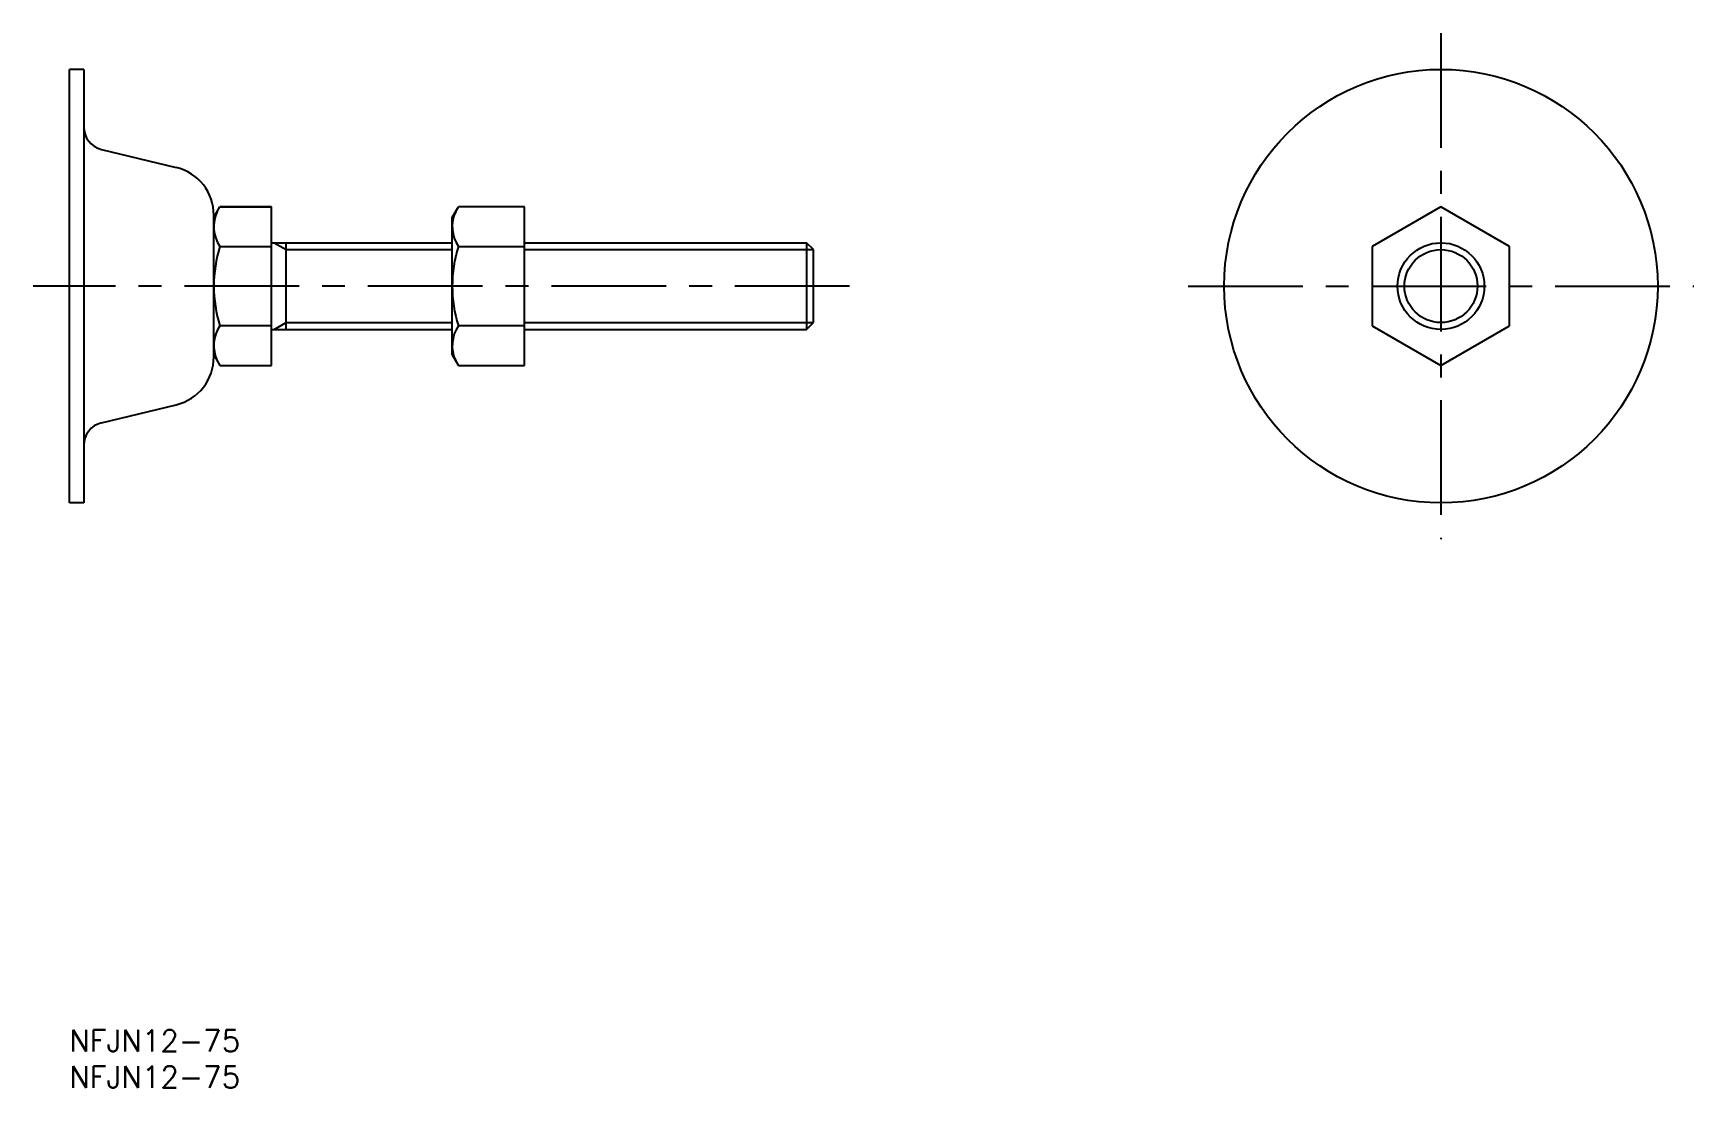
# Model space of a CAD drawing. Extents: x -5 to 225, y -8 to 138.
import ezdxf

# ---------------------------------------------------------------- set-up
doc = ezdxf.new("R2010")
doc.units = 0
doc.header["$LTSCALE"] = 0.5
doc.linetypes.add('CENTER', pattern=[50.8, 31.75, -6.35, 6.35, -6.35])
doc.layers.get('0').update_dxf_attribs({"linetype": 'CONTINUOUS'})
doc.layers.add('CENTER', color=1, linetype='CENTER')
doc.styles.get("Standard").update_dxf_attribs({"font": 'txt.shx', "height": 3, "bigfont": 'bigfont.shx'})

# ---------------------------------------------------------------- blocks, each defined once
blk = doc.blocks.new('*U3')
at = {"color": 7, "linetype": 'CONTINUOUS'}
blk.add_text('NFJN12-75', height=3, dxfattribs=at).set_placement((0, -3))
blk = doc.blocks.new('*U4')
at = {"color": 7, "linetype": 'CONTINUOUS'}
blk.add_text('NFJN12-75', height=3, dxfattribs=at).set_placement((0, -8))

msp = doc.modelspace()

# ---------------------------------------------------------------- linework, layer by layer
at = {"color": 7, "linetype": 'CONTINUOUS'}
for p, q in [((0, 72.95), (0, 132.95)), ((2, 132.95), (0, 132.95)), ((2, 132.95), (2, 72.95)), ((4.45, 121.88), (14.8, 119.37)), ((20, 112.45), (20.85, 113.92)), ((20, 93.16), (20, 112.77)), ((20.85, 113.92), (28, 113.92)), ((28, 113.92), (20.85, 113.92)), ((28, 91.98), (28, 113.92)), ((53, 112.45), (53.85, 113.92)), ((63, 113.92), (53.85, 113.92)), ((63, 91.98), (63, 113.92)), ((189.84, 113.92), (180.34, 108.44)), ((199.34, 108.44), (189.84, 113.92)), ((53, 93.45), (53, 112.45)), ((20.85, 108.44), (28, 108.44)), ((28, 108.95), (53, 108.95)), ((30, 96.95), (30, 108.95)), ((53.85, 108.44), (63, 108.44)), ((63, 108.95), (102.05, 108.95)), ((103, 108.01), (102.05, 108.95)), ((102.05, 108.95), (102.05, 96.95)), ((180.34, 108.44), (180.34, 97.47)), ((199.34, 97.47), (199.34, 108.44)), ((103, 97.9), (103, 108.01)), ((28, 97.47), (20.85, 97.47)), ((28, 96.95), (53, 96.95)), ((63, 97.47), (53.85, 97.47)), ((63, 96.95), (102.05, 96.95)), ((102.05, 96.95), (103, 97.9)), ((180.34, 97.47), (189.84, 91.98)), ((189.84, 91.98), (199.34, 97.47)), ((20, 93.45), (20.85, 91.98)), ((20.85, 91.98), (28, 91.98)), ((20.85, 91.98), (28, 91.98)), ((53, 93.45), (53.85, 91.98)), ((53.85, 91.98), (63, 91.98)), ((4.45, 84.03), (14.8, 86.54)), ((2, 72.95), (0, 72.95))]:
    msp.add_line(p, q, dxfattribs=at)
at = {"color": 3, "linetype": 'CONTINUOUS'}
for p, q in [((28.36, 108.95), (30, 108.01)), ((30, 108.01), (53, 108.01)), ((63, 108.01), (103, 108.01)), ((28.36, 96.95), (30, 97.9)), ((30, 97.9), (53, 97.9)), ((63, 97.9), (103, 97.9))]:
    msp.add_line(p, q, dxfattribs=at)
at = {"color": 7, "linetype": 'CONTINUOUS'}
for radius in [30, 6]:
    msp.add_circle((189.84, 102.95), radius, dxfattribs=at)
at = {"color": 3, "linetype": 'CONTINUOUS'}
msp.add_circle((189.84, 102.95), 5.05, dxfattribs=at)
at = {"color": 7, "linetype": 'CONTINUOUS'}
for centre, radius, start, end in [((5.2, 124.99), 3.2, 180, 256.3861), ((13.2, 112.76), 6.8, 359.9017, 76.3861), ((24.86, 111.18), 4.86, 154.3842, 214.3842), ((57.86, 111.18), 4.86, 154.3842, 214.3842), ((38.15, 102.95), 18.15, 162.412, 197.588), ((71.15, 102.95), 18.15, 162.412, 197.588), ((24.86, 94.73), 4.86, 145.6158, 205.6158), ((57.86, 94.73), 4.86, 145.6158, 205.6158), ((13.2, 93.15), 6.8, 283.6139, 0.0983), ((5.2, 80.92), 3.2, 103.6139, 180)]:
    msp.add_arc(centre, radius, start, end, dxfattribs=at)
at = {"layer": 'CENTER', "color": 1, "linetype": 'CENTER'}
for p, q in [((189.84, 137.95), (189.84, 67.95)), ((108, 102.95), (-5, 102.95)), ((154.84, 102.95), (224.84, 102.95))]:
    msp.add_line(p, q, dxfattribs=at)

# ---------------------------------------------------------------- block references
at = {"color": 7, "linetype": 'CONTINUOUS'}
for name in ['*U3', '*U4']:
    msp.add_blockref(name, (0, 0), dxfattribs=at)

doc.saveas('drawing.dxf')
